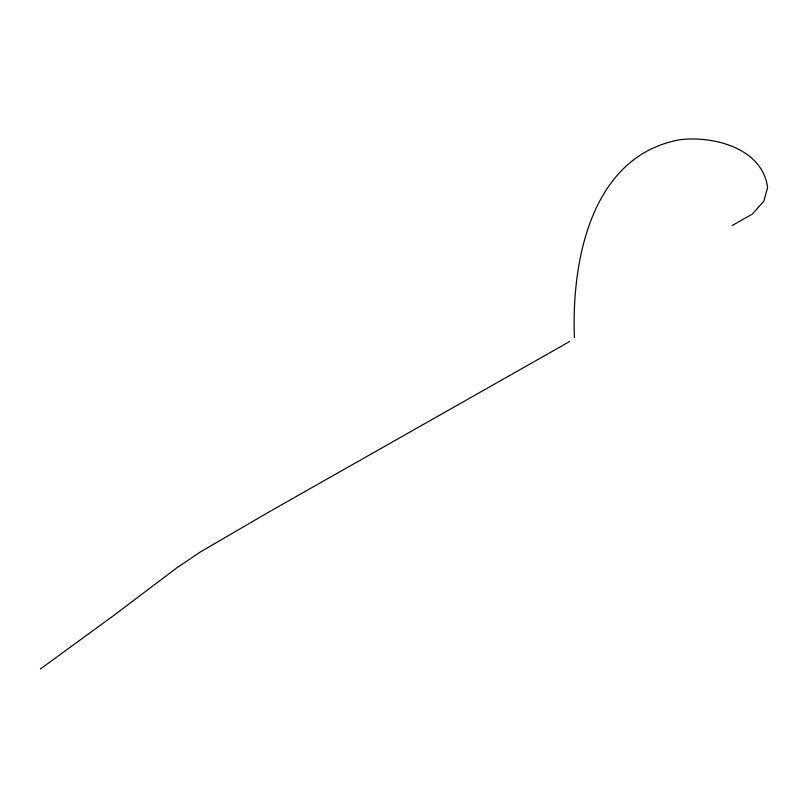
<?xml version="1.0" encoding="UTF-8"?>
<svg xmlns="http://www.w3.org/2000/svg" width="808" height="808" viewBox="0 0 808 808"><rect width="100%" height="100%" fill="white"/><g stroke="black" fill="none" stroke-linecap="round" stroke-linejoin="round"><path stroke-width="1.21" d="M574.417 337.663C571.397 261.671 590.81 155.651 680.255 139.673C713.797 135.673 762.409 148.268 767.6 187.517L763.863 201.121L752.379 214.059L732.149 225.543M40.4 668.994L113.787 615.443L176.972 567.731L200.596 551.824L270.69 510.989L569.65 341.511"/></g></svg>
